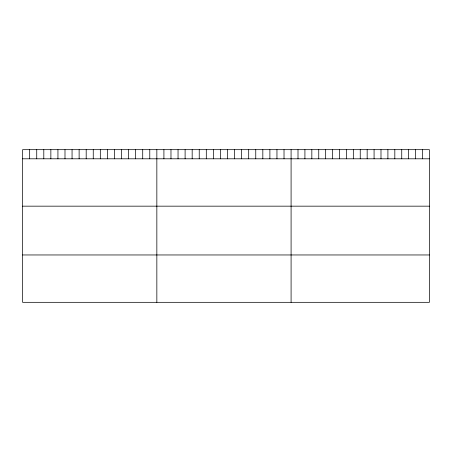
<?xml version="1.0" encoding="UTF-8"?>
<svg xmlns="http://www.w3.org/2000/svg" width="452" height="452" viewBox="0 0 452 452"><rect width="100%" height="100%" fill="white"/><g stroke="black" fill="none" stroke-linecap="round" stroke-linejoin="round"><path stroke-width="0.68" d="M429.4 158.799L429.4 302.326L22.6 302.326L22.6 149.674L429.4 149.674L429.4 158.799L22.6 158.799M22.6 206.163L429.4 206.163M22.6 254.962L429.4 254.962M422.484 149.674L422.484 158.799M415.569 149.674L415.569 158.799M408.653 149.674L408.653 158.799M401.738 149.674L401.738 158.799M394.822 149.674L394.822 158.799M387.906 149.674L387.906 158.799M380.991 149.674L380.991 158.799M374.075 149.674L374.075 158.799M367.16 149.674L367.16 158.799M360.244 149.674L360.244 158.799M353.328 149.674L353.328 158.799M346.413 149.674L346.413 158.799M339.497 149.674L339.497 158.799M332.582 149.674L332.582 158.799M325.666 149.674L325.666 158.799M318.75 149.674L318.75 158.799M311.835 149.674L311.835 158.799M304.919 149.674L304.919 158.799M298.004 149.674L298.004 158.799M291.088 149.674L291.088 302.326M284.02 149.674L284.02 158.799M276.957 149.674L276.957 158.799M269.889 149.674L269.889 158.799M262.827 149.674L262.827 158.799M255.759 149.674L255.759 158.799M248.696 149.674L248.696 158.799M241.628 149.674L241.628 158.799M234.565 149.674L234.565 158.799M227.497 149.674L227.497 158.799M220.435 149.674L220.435 158.799M213.367 149.674L213.367 158.799M206.304 149.674L206.304 158.799M199.236 149.674L199.236 158.799M192.173 149.674L192.173 158.799M185.105 149.674L185.105 158.799M178.043 149.674L178.043 158.799M170.975 149.674L170.975 158.799M163.912 149.674L163.912 158.799M156.844 149.674L156.844 302.326M149.776 149.674L149.776 158.799M142.713 149.674L142.713 158.799M135.645 149.674L135.645 158.799M128.583 149.674L128.583 158.799M121.515 149.674L121.515 158.799M114.452 149.674L114.452 158.799M107.384 149.674L107.384 158.799M100.321 149.674L100.321 158.799M93.253 149.674L93.253 158.799M86.191 149.674L86.191 158.799M79.123 149.674L79.123 158.799M72.06 149.674L72.06 158.799M64.992 149.674L64.992 158.799M57.929 149.674L57.929 158.799M50.861 149.674L50.861 158.799M43.799 149.674L43.799 158.799M36.731 149.674L36.731 158.799M29.668 149.674L29.668 158.799"/></g></svg>
